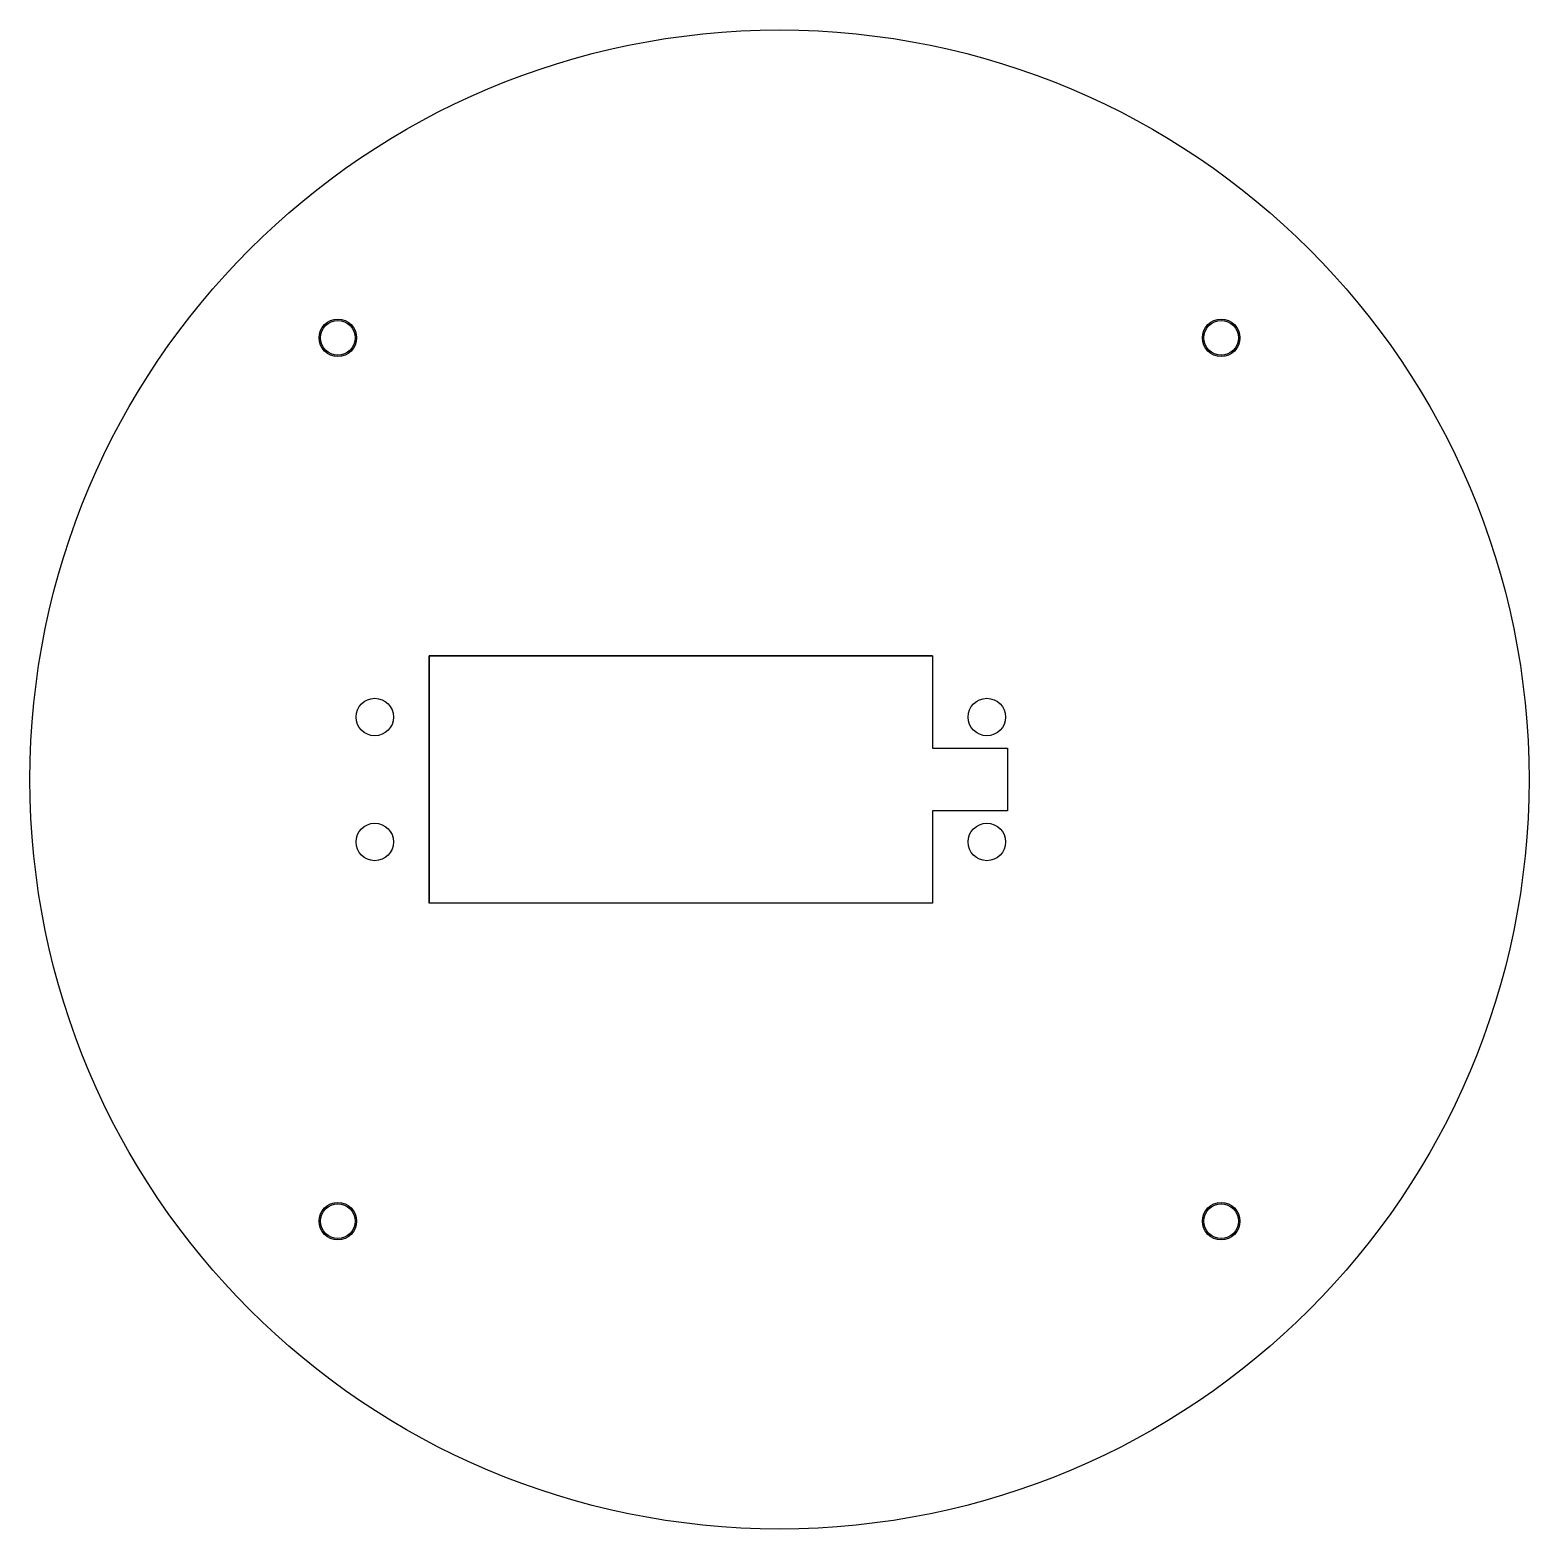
# Model space of a CAD drawing. Header units: millimetres. Extents: x -60 to 60, y -60 to 60.
import ezdxf

# ---------------------------------------------------------------- set-up
doc = ezdxf.new("R2010")
doc.units = ezdxf.units.MM

msp = doc.modelspace()

# ---------------------------------------------------------------- linework, layer by layer
for p, q in [((-28.05, 9.9), (12.25, 9.9)), ((12.25, 9.9), (-28.05, 9.9)), ((-28.05, -9.9), (-28.05, 9.9)), ((-28.05, 9.9), (-28.05, -9.9))]:
    msp.add_line(p, q)
msp.add_lwpolyline([(-28.05, -9.9), (-28.05, 9.9), (12.25, 9.9), (12.25, 2.5), (18.25, 2.5), (18.25, -2.5), (12.25, -2.5), (12.25, -9.9)], close=True)
msp.add_lwpolyline([(-28.05, -9.9), (-28.05, 9.9), (12.25, 9.9), (12.25, 2.5), (18.25, 2.5), (18.25, -2.5), (12.25, -2.5), (12.25, -9.9)], close=True)
for centre, radius in [((0, 0), 60), ((0, 0), 60), ((-35.355, 35.355), 1.5), ((-35.355, 35.355), 1.5), ((-35.355, 35.355), 1.385), ((35.355, 35.355), 1.5), ((35.355, 35.355), 1.5), ((35.355, 35.355), 1.385), ((-32.4, 5), 1.5), ((-32.4, 5), 1.5), ((16.6, 5), 1.5), ((16.6, 5), 1.5), ((-32.4, -5), 1.5), ((-32.4, -5), 1.5), ((-32.4, -5), 1.5), ((-32.4, -5), 1.5), ((16.6, -5), 1.5), ((16.6, -5), 1.5), ((-35.355, -35.355), 1.5), ((-35.355, -35.355), 1.5), ((-35.355, -35.355), 1.385), ((35.355, -35.355), 1.5), ((35.355, -35.355), 1.5), ((35.355, -35.355), 1.385)]:
    msp.add_circle(centre, radius)

doc.saveas('drawing.dxf')
